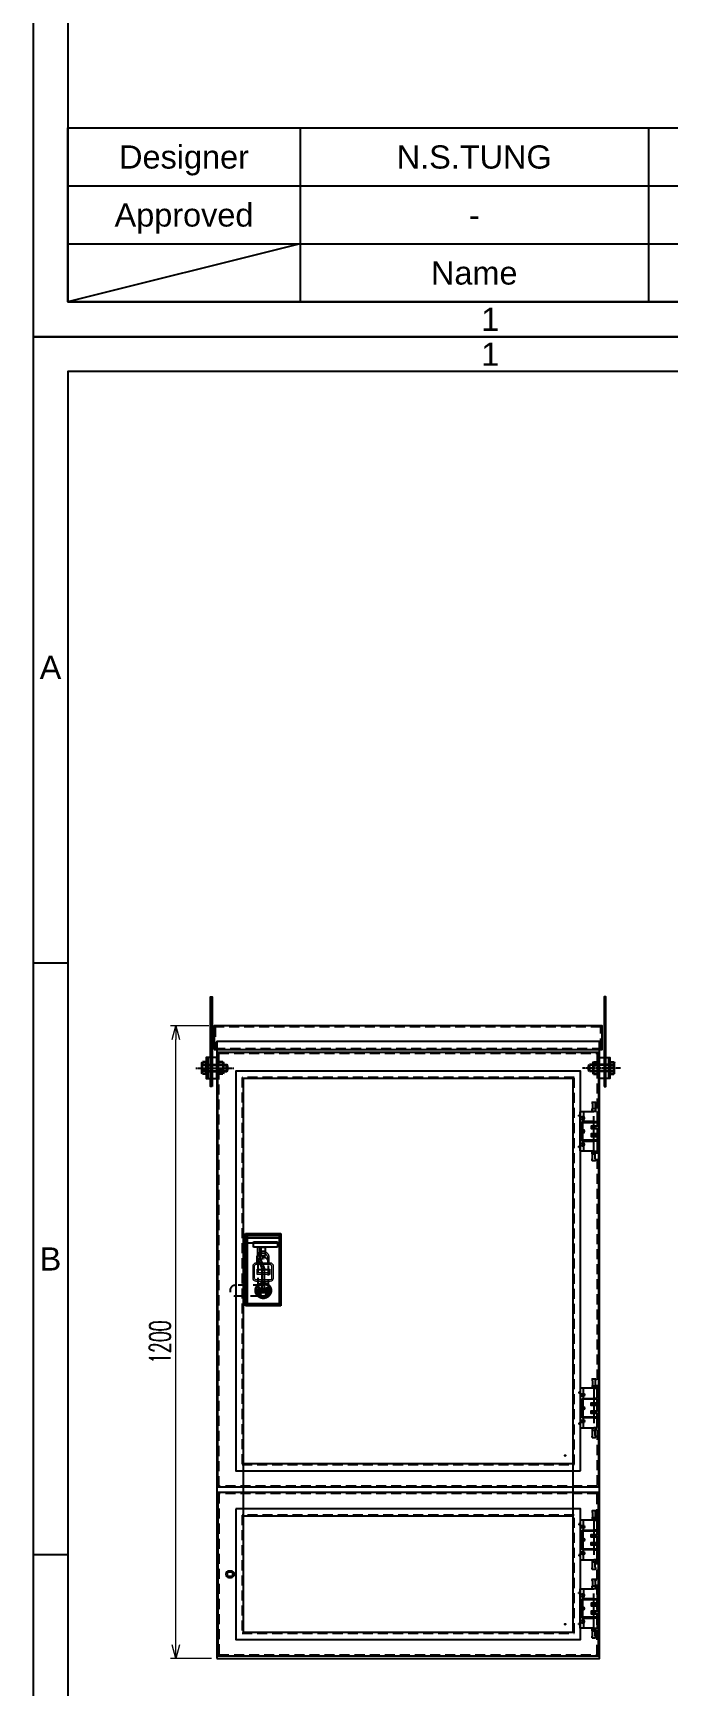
# Model space of a CAD drawing. Header units: millimetres. Extents: x -33730 to 17150, y -76829 to -27437.
# Drawn here: x -7204 to -6001, y -46882 to -43747 of the extents above; entities that cross this region are included whole.
import ezdxf
from ezdxf.enums import TextEntityAlignment as Align

# ---------------------------------------------------------------- set-up
doc = ezdxf.new("R2010")
doc.units = ezdxf.units.MM
doc.header["$LTSCALE"] = 3
for name, pattern in [('ACAD_ISO03W100', [30, 12, -18]), ('ACAD_ISO04W100', [30, 24, -3, 0, -3]), ('AXES2', [1.125, 0.75, -0.125, 0.125, -0.125]), ('HIDDEN', [9.525, 6.35, -3.175])]:
    doc.linetypes.add(name, pattern=pattern)
for name, color, linetype in [('@.TEXT', 7, 'Continuous'), ('@.VISIBLE', 7, 'Continuous'), ('AXE', 80, 'AXES2'), ('centerline', 6, 'ACAD_ISO04W100'), ('EQUIPMENT', 4, 'Continuous'), ('equipments', 2, 'Continuous')]:
    doc.layers.add(name, color=color, linetype=linetype)
for name, color, linetype, lineweight in [('BORDER', 7, 'Continuous', 15), ('FIN', 8, 'Continuous', 18), ('FORT', 2, 'Continuous', 35)]:
    doc.layers.add(name, color=color, linetype=linetype, lineweight=lineweight)
doc.styles.add('Ann_w01', font='romans.shx', dxfattribs={"width": 0.6, "bigfont": 'chineset.shx'})
doc.styles.add('Arial', font='arial.ttf')
doc.dimstyles.new('Dim 01_SC20', dxfattribs={"dimscale": 20, "dimtxt": 2, "dimasz": 1.3, "dimexe": 0.5, "dimexo": 0.5, "dimgap": 0.5, "dimtad": 1, "dimdec": 1, "dimzin": 12, "dimdsep": 46, "dimtxsty": 'Ann_w01', "dimblk": 'OPEN30', "dimcen": 1.5, "dimclrd": 6, "dimclre": 6, "dimclrt": 3, "dimadec": 1, "dimazin": 3, "dimtm": 1e-09, "dimtfac": 1, "dimtdec": 1, "dimtix": 1, "dimtmove": 0, "dimatfit": 3, "dimldrblk": 'OPEN30', "dimfxl": 1, "dimtolj": 1, "dimlwd": 0, "dimlwe": 0, "dimarcsym": 0})

# ---------------------------------------------------------------- blocks, each defined once
blk = doc.blocks.new('KHUNG BAN VE (Made by Tung)')
at = {"layer": '@.VISIBLE', "color": 8}
for p, q in [((3, 156), (0, 156)), ((3, 105), (0, 105)), ((23, 18), (23, 3)), ((53, 18), (53, 3)), ((3, 13), (73, 13)), ((3, 8), (73, 8)), ((23, 8), (3, 3))]:
    blk.add_line(p, q, dxfattribs=at)
for points in [[(0, 0), (297, 0), (297, 210), (0, 210)], [(3, 3), (294, 3), (294, 207), (3, 207)], [(3, 18), (294, 18), (294, 3), (3, 3)]]:
    blk.add_lwpolyline(points, close=True, dxfattribs=at)
at = {"layer": '@.TEXT', "color": 1, "style": 'Arial'}
for s, p in [('1', (39.375, 208.5)), ('A', (1.5, 181.5)), ('B', (1.5, 130.5)), ('1', (39.375, 1.5))]:
    blk.add_text(s, height=2, dxfattribs=at).set_placement(p, align=Align.MIDDLE_CENTER)
at = {"layer": '@.TEXT', "color": 2, "style": 'Arial'}
for s, p in [('Designer', (13, 15.5)), ('Approved', (13, 10.5)), ('Name', (38, 5.5))]:
    blk.add_text(s, height=2, dxfattribs=at).set_placement(p, align=Align.MIDDLE_CENTER)
at = {"layer": '@.TEXT', "color": 1, "style": 'Arial'}
for tag, height, p in [('DESIGNER_NAME', 2, (38, 15.5)), ('PROJECT_CODE', 2, (258.5, 15.5)), ('SCALE', 2, (289, 15.5)), ('APPROVED_NAME', 2, (38, 10.5)), ('CUSTOMER_NAME', 2, (258.5, 10.5)), ('PAGE', 2, (289, 10.5)), ('DRAWING_NAME', 4, (173, 8)), ('TOTAL', 2, (289, 5.5))]:
    blk.add_attdef(tag, text='', height=height, dxfattribs=at).set_placement(p, align=Align.MIDDLE_CENTER)
blk = doc.blocks.new('HL011-1 Front')
at = {"layer": 'centerline'}
blk.add_line((20.5, 43.5), (20.5, -43.5), dxfattribs=at)
at = {"layer": 'EQUIPMENT'}
for p, q in [((-5.7, 36.5), (-5.7, -36.5)), ((1.5, 37.5), (-4.7, 37.5)), ((1, 19.5), (1, 36.5)), ((20.5, 37.5), (1.5, 37.5)), ((17, 42), (17, 40)), ((17.5, 42.5), (23.5, 42.5)), ((18, 39), (18, 37.5)), ((20.5, 37.5), (25.5, 37.5)), ((23, 39), (23, 37.5)), ((24, 42), (24, 40)), ((26.5, 19.5), (26.5, 36.5)), ((-7.7, 30.5), (-7.7, 28.5)), ((-5.7, 30.5), (-7.7, 30.5)), ((-5.7, 28.5), (-7.7, 28.5)), ((-1.9, -18.5), (-1.9, 18.5)), ((-1.9, 18.5), (0.4, 18.5)), ((0.4, 18.5), (20.5, 18.5)), ((5.6, 16.8), (5.6, 18.5)), ((15.9, 18.5), (15.9, 16.8)), ((15.9, 10), (15.9, 5)), ((17.5, 16.8), (17, 18.5)), ((17, 10), (17, 7.7)), ((18.4, 5.7), (17.1, 7.4)), ((22.2, 5.5), (18.8, 5.5)), ((25.5, 18.5), (20.5, 18.5)), ((22.6, 5.7), (23.9, 7.4)), ((23.5, 16.8), (24, 18.5)), ((24, 10), (24, 7.7)), ((-7.7, -28.5), (-7.7, -30.5)), ((-5.7, -28.5), (-7.7, -28.5)), ((-5.7, -30.5), (-7.7, -30.5)), ((0.4, -18.5), (-1.9, -18.5)), ((20.5, -18.5), (0.4, -18.5)), ((1, -36.5), (1, -19.5)), ((5.6, -18.5), (5.6, -16.8)), ((15.9, -5), (15.9, -10)), ((15.9, -16.8), (15.9, -18.5)), ((17, -7.7), (17, -10)), ((17.5, -16.8), (17, -18.5)), ((18.4, -5.7), (17.1, -7.4)), ((18.8, -5.5), (22.2, -5.5)), ((20.5, -18.5), (25.5, -18.5)), ((22.6, -5.7), (23.9, -7.4)), ((23.5, -16.8), (24, -18.5)), ((24, -7.7), (24, -10)), ((26.5, -36.5), (26.5, -19.5)), ((-4.7, -37.5), (1.5, -37.5)), ((1.5, -37.5), (20.5, -37.5)), ((17, -40), (17, -42)), ((23.5, -42.5), (17.5, -42.5)), ((18, -37.5), (18, -39)), ((25.5, -37.5), (20.5, -37.5)), ((23, -37.5), (23, -39)), ((24, -40), (24, -42))]:
    blk.add_line(p, q, dxfattribs=at)
at = {"layer": 'EQUIPMENT', "color": 8}
for p, q in [((17, 55), (17, 53)), ((17.5, 55.5), (23.5, 55.5)), ((18, 52), (18, 42.5)), ((23, 52), (23, 42.5)), ((24, 55), (24, 53)), ((17, -55), (17, -53)), ((17.5, -55.5), (23.5, -55.5)), ((18, -52), (18, -42.5)), ((23, -52), (23, -42.5)), ((24, -55), (24, -53))]:
    blk.add_line(p, q, dxfattribs=at)
blk.add_lwpolyline([(26.5, 5), (15.2, 5), (15.2, 10), (26.5, 10), (26.5, 16.8), (-0.2, 16.8), (-0.2, -16.8), (26.5, -16.8), (26.5, -10), (15.2, -10), (15.2, -5), (26.5, -5)], close=True, dxfattribs=at)
for centre in [(0, 25), (0, 0), (0, -25)]:
    blk.add_circle(centre, 3, dxfattribs=at)
at = {"layer": 'EQUIPMENT'}
for centre, radius, start, end in [((-4.7, 36.5), 1, 90, 180), ((17.5, 42), 0.5, 90, 180), ((17.5, 40), 0.5, 180, 270), ((17.5, 39), 0.5, 0, 90), ((23.5, 39), 0.5, 90, 180), ((23.5, 42), 0.5, 0, 90), ((23.5, 40), 0.5, 270, 0), ((25.5, 36.5), 1, 0, 90), ((17.5, 7.7), 0.5, 180, 216.8699), ((18.8, 6), 0.5, 216.8699, 270), ((22.2, 6), 0.5, 270, 323.1301), ((23.5, 7.7), 0.5, 323.1301, 0), ((25.5, 19.5), 1, 270, 0), ((17.5, -7.7), 0.5, 143.1301, 180), ((18.8, -6), 0.5, 90, 143.1301), ((22.2, -6), 0.5, 36.8699, 90), ((23.5, -7.7), 0.5, 0, 36.8699), ((25.5, -19.5), 1, 0, 90), ((-4.7, -36.5), 1, 180, 270), ((17.5, -40), 0.5, 90, 180), ((17.5, -42), 0.5, 180, 270), ((17.5, -39), 0.5, 270, 0), ((23.5, -39), 0.5, 180, 270), ((23.5, -40), 0.5, 0, 90), ((23.5, -42), 0.5, 270, 0), ((25.5, -36.5), 1, 270, 0)]:
    blk.add_arc(centre, radius, start, end, dxfattribs=at)
at = {"layer": 'EQUIPMENT', "color": 8}
for centre, start, end in [((17.5, 55), 90, 180), ((17.5, 53), 180, 270), ((17.5, 52), 0, 90), ((23.5, 52), 90, 180), ((23.5, 55), 0, 90), ((23.5, 53), 270, 0), ((17.5, -53), 90, 180), ((17.5, -55), 180, 270), ((17.5, -52), 270, 0), ((23.5, -52), 180, 270), ((23.5, -53), 0, 90), ((23.5, -55), 270, 0)]:
    blk.add_arc(centre, 0.5, start, end, dxfattribs=at)
at = {"layer": 'EQUIPMENT'}
for centre, start_param, end_param in [((1.5, 36.5), 3.141593, 4.712389), ((0.4, 19.5), 0, 1.570796), ((0.4, -19.5), 1.570796, 3.141593), ((1.5, -36.5), 4.712389, 6.283185)]:
    blk.add_ellipse(centre, major_axis=(0, -1), ratio=0.57735, start_param=start_param, end_param=end_param, dxfattribs=at)
blk = doc.blocks.new('khoa')
at = {"layer": 'BORDER', "color": 0, "linetype": 'Continuous'}
blk.add_lwpolyline([(1124505.4, 153100.2), (1124505.4, 153112.7, 0.787743), (1124481.3, 153112.7), (1124481.3, 153100.2)], format="xyb", dxfattribs=at)
at = {"layer": 'BORDER'}
blk.add_lwpolyline([(1124484.2, 153100.2), (1124484.2, 153112, -0.787743), (1124502.4, 153112), (1124502.4, 153100.2)], format="xyb", dxfattribs=at)
at = {"layer": 'BORDER', "color": 0, "linetype": 'Continuous'}
for points in [[(1124474.1, 153071.9, 0.414214), (1124480.1, 153065.9), (1124507.4, 153065.9, 0.414214), (1124513.4, 153071.9), (1124513.4, 153096.4), (1124509.7, 153100.2), (1124477.8, 153100.2), (1124474.1, 153096.4)], [(1124477.1, 153071.9, 0.414214), (1124480.1, 153068.9), (1124507.4, 153068.9, 0.414214), (1124510.4, 153071.9), (1124510.4, 153095.2), (1124508.4, 153097.2), (1124479.1, 153097.2), (1124477.1, 153095.2)]]:
    blk.add_lwpolyline(points, format="xyb", close=True, dxfattribs=at)
for points in [[(1124482.7, 153088.7), (1124506.8, 153088.7), (1124506.8, 153078.8), (1124482.7, 153078.8), (1124482.7, 153088.7)], [(1124482.7, 153087.2), (1124505.4, 153087.2), (1124505.4, 153081.6), (1124482.7, 153081.6), (1124482.7, 153087.2)], [(1124491.6, 153108.5), (1124493, 153108.5)], [(1124494.4, 153108.5), (1124495.9, 153108.5)]]:
    blk.add_lwpolyline(points, dxfattribs=at)
blk = doc.blocks.new('A$C05342c2d')
at = {"color": 3, "ltscale": 20}
for p, q in [((29.5, 0), (29.5, 137.5)), ((29.5, 137.5), (96.5, 137.5)), ((29.5, 134.5), (96.5, 134.5)), ((29.5, 129.5), (96.5, 129.5)), ((29.5, 129.5), (30.5, 129.5)), ((30.5, 129.5), (30.5, 119.5)), ((95.5, 129.5), (95.5, 119.5)), ((96.5, 137.5), (96.5, 0)), ((30.5, 119.5), (95.5, 119.5)), ((30.5, 119.5), (30.5, 0)), ((44.3, 111.4), (44.3, 121.4)), ((44.3, 121.4), (90.2, 121.4)), ((90.2, 111.4), (44.3, 111.4)), ((52.4, 89.7), (52.4, 111.4)), ((57.4, 89.7), (57.4, 111.4)), ((58.5, 110.8), (58.5, 95.8)), ((67.5, 110.8), (58.5, 110.8)), ((58.5, 103.2), (67.5, 103.2)), ((58.5, 95.8), (67.5, 95.8)), ((66.5, 103.2), (59.5, 103.2)), ((67.5, 95.8), (67.5, 110.8)), ((90.2, 121.4), (90.2, 111.4)), ((95.5, 119.5), (95.5, 0)), ((29.5, 69.8), (29.5, 68.8)), ((52.4, 89.7), (60.6, 69.7)), ((57.4, 89.7), (65.6, 69.7)), ((60.6, 29.7), (60.6, 69.7)), ((65.6, 29.7), (65.6, 69.7)), ((58, 34.2), (55.1, 34.2)), ((58, 34.2), (58, 21.2)), ((68, 34.2), (68, 21.2)), ((68, 34.2), (70.9, 34.2)), ((96.5, 0), (29.5, 0)), ((58, 21.2), (55.1, 21.2)), ((58, 29.7), (68, 29.7)), ((58, 25.7), (68, 25.7)), ((68, 21.2), (70.9, 21.2))]:
    blk.add_line(p, q, dxfattribs=at)
at = {"color": 1}
for p, q in [((60.5, 68.8), (65.5, 68.8)), ((63, 71.3), (63, 66.3))]:
    blk.add_line(p, q, dxfattribs=at)
blk.add_lwpolyline([(33, 133.3), (93, 133.3), (93, 4.3), (33, 4.3)], close=True, dxfattribs=at)
at = {"color": 3, "linetype": 'ACAD_ISO03W100', "ltscale": 20}
for radius in [15, 12.5, 4]:
    blk.add_circle((63, 29.2), radius, dxfattribs=at)
at = {"color": 3, "ltscale": 20}
for centre, start, end in [((70.6, 27.7), 157.2831, 202.7169), ((55.4, 27.7), 337.2831, 22.7169)]:
    blk.add_arc(centre, 16.8, start, end, dxfattribs=at)
at = {"layer": '@.VISIBLE', "linetype": 'HIDDEN'}
for points in [[(73, 29.2), (73, 82.2, 1), (53, 82.2), (53, 29.2, 1)], [(63, 39.2), (10, 39.2, 1), (10, 19.2), (63, 19.2, 1)]]:
    blk.add_lwpolyline(points, format="xyb", close=True, dxfattribs=at)
at = {"color": 3}
blk.add_blockref('khoa', (-1124431.1, -153018.9), dxfattribs=at)
blk = doc.blocks.new('_Open30')
at = {"color": 0, "linetype": 'ByBlock', "lineweight": -2}
for p, q in [((-1, 0.27), (0, 0)), ((0, 0), (-1, -0.27)), ((0, 0), (-1, 0))]:
    blk.add_line(p, q, dxfattribs=at)
blk = doc.blocks.new('*D1081')
at = {"layer": '@.VISIBLE', "color": 6, "lineweight": 0, "transparency": 16777216}
for p, q in [((-6870.8, -45629.5), (-6943.5, -45629.5)), ((-6933.5, -46803.5), (-6933.5, -45655.5)), ((-6865.8, -46829.5), (-6943.5, -46829.5))]:
    blk.add_line(p, q, dxfattribs=at)
at = {"layer": 'Defpoints', "color": 0, "transparency": 16777216}
for p in [(-6933.5, -45629.5), (-6860.8, -45629.5), (-6855.8, -46829.5)]:
    blk.add_point(p, dxfattribs=at)
at = {"layer": '@.VISIBLE', "color": 6, "lineweight": 0, "transparency": 16777216, "xscale": 26, "yscale": 26, "zscale": 26}
for p, rotation in [((-6933.5, -45629.5), 90), ((-6933.5, -46829.5), 270)]:
    blk.add_blockref('_Open30', p, dxfattribs=dict(at, rotation=rotation))
at = {"layer": '@.VISIBLE', "color": 3, "transparency": 16777216, "insert": (-6963.5, -46229.5), "char_height": 40, "attachment_point": 5, "rotation": 90, "style": 'Ann_w01'}
blk.add_mtext('\\A1;1200', dxfattribs=at)
blk = doc.blocks.new('H12-040')
at = {"layer": 'AXE'}
blk.add_line((0, 20), (0, -52.1), dxfattribs=at)
at = {"layer": 'FIN'}
for p, q in [((-4.9, -10), (-4.9, -40)), ((5, -10), (5, -40))]:
    blk.add_line(p, q, dxfattribs=at)
at = {"layer": 'FORT'}
for p, q in [((-11, 7.2), (-9.5, 8)), ((-11, 0), (-11, 7.2)), ((-11, 0), (11, 0)), ((9.5, 8), (-9.5, 8)), ((-6, 0), (-6, -38.9)), ((-5.5, 0), (-5.5, 7.2)), ((5.5, 0), (5.5, 7.2)), ((6, 0), (6, -38.9)), ((11, 7.2), (9.5, 8)), ((11, 0), (11, 7.2)), ((6, -10), (-6, -10)), ((6, -38.9), (-6, -38.9)), ((-4.9, -40), (-6, -38.9)), ((5, -40), (-4.9, -40)), ((6, -38.9), (5, -40))]:
    blk.add_line(p, q, dxfattribs=at)
for centre, radius, start, end in [((-8.2, 3.1), 4.86, 55.6159, 124.3841), ((0, -10.2), 18.2, 72.4121, 107.5879), ((8.2, 3.1), 4.86, 55.6159, 124.3841)]:
    blk.add_arc(centre, radius, start, end, dxfattribs=at)
blk = doc.blocks.new('HM12_COTE')
at = {"layer": 'FORT'}
for p, q in [((-11, 9.2), (-9.5, 10)), ((-11, 0.8), (-11, 9.2)), ((-9.5, 0), (-11, 0.8)), ((9.5, 10), (-9.5, 10)), ((-9.5, 0), (9.5, 0)), ((-5.5, 0.8), (-5.5, 9.2)), ((5.5, 0.8), (5.5, 9.2)), ((11, 9.2), (9.5, 10)), ((9.5, 0), (11, 0.8)), ((11, 0.8), (11, 9.2))]:
    blk.add_line(p, q, dxfattribs=at)
for centre, radius, start, end in [((-8.2, 5.1), 4.86, 55.6159, 124.3841), ((-8.2, 4.9), 4.86, 235.6159, 304.3841), ((0, -8.2), 18.2, 72.4121, 107.5879), ((0, 18.2), 18.2, 252.4121, 287.5879), ((8.2, 5.1), 4.86, 55.6159, 124.3841), ((8.2, 4.9), 4.86, 235.6159, 304.3841)]:
    blk.add_arc(centre, radius, start, end, dxfattribs=at)

msp = doc.modelspace()

# ---------------------------------------------------------------- linework, layer by layer
at = {"layer": '@.VISIBLE'}
for p, q in [((-6872.82, -45689.55), (-6872.82, -45729.55)), ((-6113.82, -45689.55), (-6113.82, -45729.55))]:
    msp.add_line(p, q, dxfattribs=at)
at = {"layer": '@.VISIBLE', "color": 3}
for points in [[(-6864.82, -45744.55), (-6867.82, -45744.55), (-6867.82, -45574.55), (-6864.82, -45574.55)], [(-6121.82, -45744.55), (-6118.82, -45744.55), (-6118.82, -45574.55), (-6121.82, -45574.55)]]:
    msp.add_lwpolyline(points, close=True, dxfattribs=at)
at = {"layer": '@.VISIBLE', "color": 1}
msp.add_lwpolyline([(-6860.82, -45674.55), (-6125.82, -45674.55), (-6125.82, -45629.55), (-6860.82, -45629.55)], close=True, dxfattribs=at)
at = {"layer": '@.VISIBLE', "color": 1, "linetype": 'HIDDEN'}
msp.add_lwpolyline([(-6858.82, -45672.55), (-6127.82, -45672.55), (-6127.82, -45631.55), (-6858.82, -45631.55)], close=True, dxfattribs=at)
at = {"layer": '@.VISIBLE'}
for points in [[(-6855.82, -46829.55), (-6130.82, -46829.55), (-6130.82, -45659.55), (-6855.82, -45659.55)], [(-6855.82, -45689.55), (-6875.82, -45689.55), (-6875.82, -45729.55), (-6855.82, -45729.55)], [(-6130.82, -45689.55), (-6110.82, -45689.55), (-6110.82, -45729.55), (-6130.82, -45729.55)], [(-6166.82, -46473.55), (-6166.82, -45715.55), (-6819.82, -45715.55), (-6819.82, -46473.55)], [(-6180.82, -46459.55), (-6180.82, -45729.55), (-6805.82, -45729.55), (-6805.82, -46459.55)], [(-6819.82, -46545.55), (-6819.82, -46793.55), (-6166.82, -46793.55), (-6166.82, -46545.55)], [(-6805.82, -46559.55), (-6805.82, -46779.55), (-6180.82, -46779.55), (-6180.82, -46559.55)], [(-6835.32, -46665.05), (-6826.32, -46665.05), (-6826.32, -46674.05), (-6835.32, -46674.05)]]:
    msp.add_lwpolyline(points, close=True, dxfattribs=at)
at = {"layer": '@.VISIBLE', "color": 4}
for points in [[(-6853.82, -45679.55), (-6132.82, -45679.55), (-6132.82, -46504.55), (-6853.82, -46504.55)], [(-6853.82, -46824.55), (-6132.82, -46824.55), (-6132.82, -46514.55), (-6853.82, -46514.55)]]:
    msp.add_lwpolyline(points, close=True, dxfattribs=at)
at = {"layer": '@.VISIBLE', "color": 4, "linetype": 'HIDDEN'}
for points in [[(-6851.82, -45681.55), (-6134.82, -45681.55), (-6134.82, -46502.55), (-6851.82, -46502.55)], [(-6851.82, -46822.55), (-6134.82, -46822.55), (-6134.82, -46516.55), (-6851.82, -46516.55)]]:
    msp.add_lwpolyline(points, close=True, dxfattribs=at)
at = {"layer": '@.VISIBLE', "linetype": 'HIDDEN'}
for points in [[(-6178.82, -46461.55), (-6178.82, -45727.55), (-6807.82, -45727.55), (-6807.82, -46461.55)], [(-6807.82, -46557.55), (-6807.82, -46781.55), (-6178.82, -46781.55), (-6178.82, -46557.55)]]:
    msp.add_lwpolyline(points, close=True, dxfattribs=at)
at = {"layer": '@.VISIBLE'}
for points in [[(-6805.82, -46459.55), (-6805.82, -46559.55)], [(-6180.82, -46559.55), (-6180.82, -46459.55)]]:
    msp.add_lwpolyline(points, dxfattribs=at)
at = {"layer": '@.VISIBLE', "color": 4}
msp.add_lwpolyline([(-6832.82, -46675.55), (-6828.82, -46675.55, 1), (-6828.82, -46663.55), (-6832.82, -46663.55, 1)], format="xyb", close=True, dxfattribs=at)
at = {"layer": '@.VISIBLE'}
for centre in [(-6195.82, -46444.55), (-6195.82, -46764.55)]:
    msp.add_circle(centre, 1, dxfattribs=at)

# ---------------------------------------------------------------- block references
at = {"xscale": -1, "rotation": 90}
for name, p in [('H12-040', (-6875.82, -45709.55)), ('HM12_COTE', (-6843.82, -45709.45))]:
    msp.add_blockref(name, p, dxfattribs=at)
at = {"rotation": 270}
for name, p in [('H12-040', (-6110.82, -45709.55)), ('HM12_COTE', (-6142.82, -45709.45))]:
    msp.add_blockref(name, p, dxfattribs=at)
at = {"layer": '@.VISIBLE'}
ref = msp.add_blockref('KHUNG BAN VE (Made by Tung)', (-7204.05, -44322.63), dxfattribs=dict(at, xscale=22, yscale=22, zscale=22))
ref.add_attrib('APPROVED_NAME', '-', dxfattribs={"layer": '@.TEXT', "color": 1, "height": 44, "style": 'Arial'}).set_placement((-6368.05, -44091.63), align=Align.MIDDLE_CENTER)
ref.add_attrib('DESIGNER_NAME', 'N.S.TUNG', dxfattribs={"layer": '@.TEXT', "color": 1, "height": 44, "style": 'Arial'}).set_placement((-6368.05, -43981.63), align=Align.MIDDLE_CENTER)
at = {"layer": '@.VISIBLE', "xscale": 22, "yscale": 22, "zscale": 22}
msp.add_blockref('KHUNG BAN VE (Made by Tung)', (-7204.05, -48942.63), dxfattribs=at)
at = {"layer": '@.VISIBLE'}
msp.add_blockref('A$C05342c2d', (-6830.82, -46160.8), dxfattribs=at)
at = {"layer": 'equipments', "xscale": -1, "rotation": 180}
for p in [(-6161.82, -45829.55), (-6161.82, -46734.55)]:
    msp.add_blockref('HL011-1 Front', p, dxfattribs=at)
at = {"layer": 'equipments'}
for p in [(-6161.82, -46354.55), (-6161.82, -46604.55)]:
    msp.add_blockref('HL011-1 Front', p, dxfattribs=at)

# ---------------------------------------------------------------- dimensions: what is measured, and where the dimension line sits
at = {"layer": '@.VISIBLE'}
dim = msp.add_linear_dim(base=(-6933.47, -45629.55), p1=(-6855.82, -46829.55), p2=(-6860.82, -45629.55), angle=90, dimstyle='Dim 01_SC20', dxfattribs=at)
dim.commit()
dim.dimension.update_dxf_attribs({"geometry": '*D1081', "text_midpoint": (-6963.47, -46229.55)})

doc.saveas('drawing.dxf')
